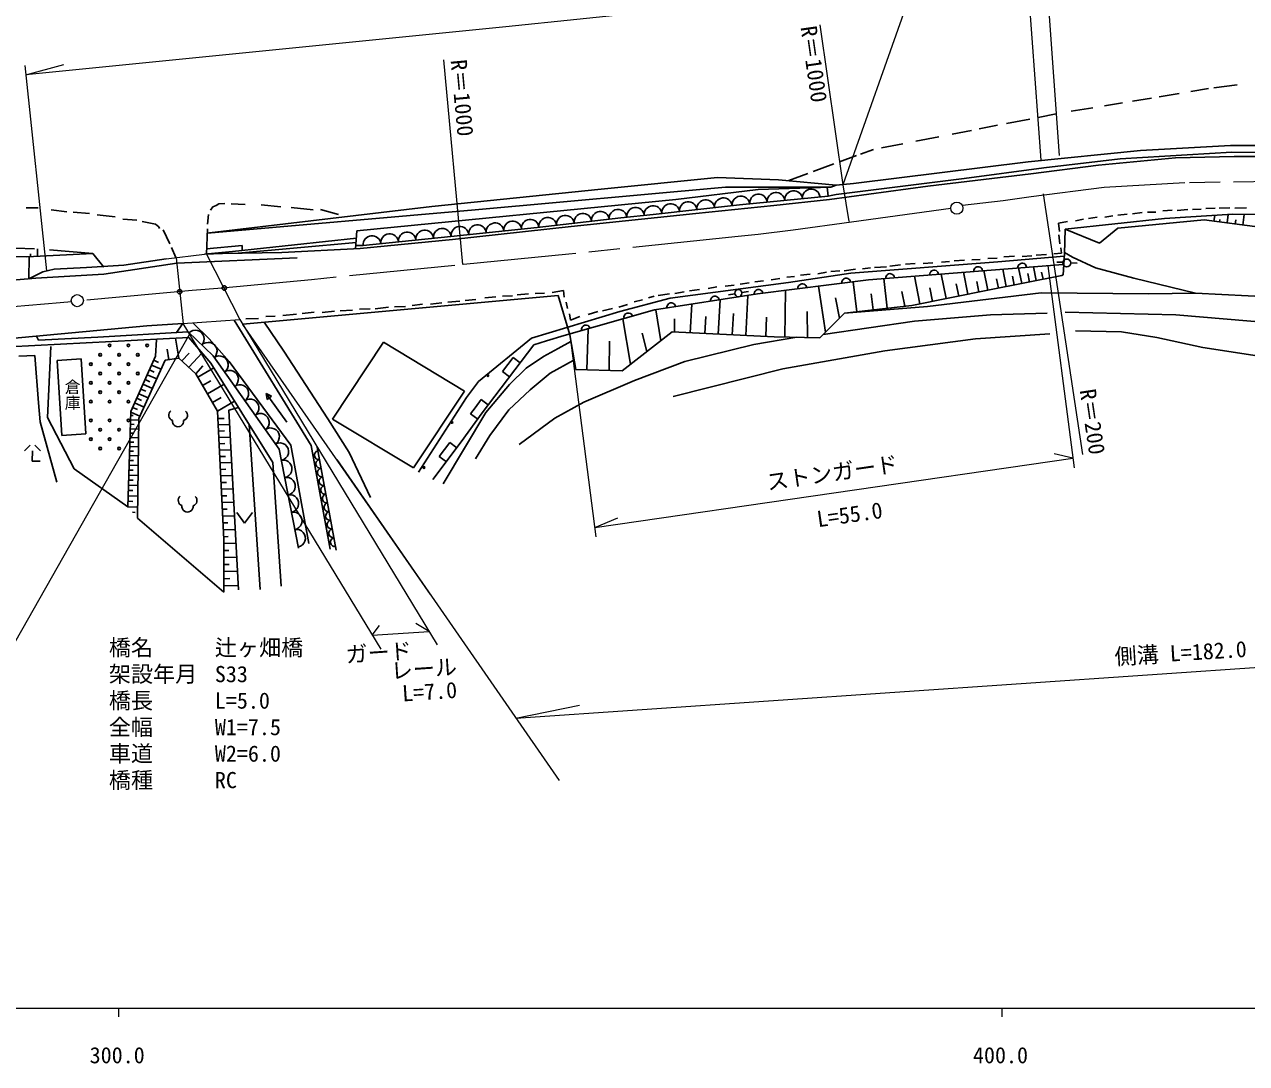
# Model space of a CAD drawing. Units: millimetres, scale not verified. Extents: x 40000 to 680000, y 20000 to 380000.
# Drawn here: x 357344 to 495702, y 198715 to 316348 of the extents above; entities that cross this region are included whole.
import ezdxf
from ezdxf.enums import TextEntityAlignment as Align

# ---------------------------------------------------------------- set-up
doc = ezdxf.new("R2010")
doc.units = ezdxf.units.MM
doc.header["$LTSCALE"] = 1000
doc.header["$PDMODE"] = 32
doc.header["$PDSIZE"] = 500
doc.linetypes.add('CHAIN', pattern=[18.5, 12, -1.5, 3.5, -1.5])
for name, color, linetype, lineweight in [('M-BGD', 7, 'Continuous', 25), ('M-BMK', 2, 'CHAIN', 13), ('M-BMK-SRVR', 3, 'Continuous', 13), ('M-STR-HTXT', 7, 'Continuous', 13), ('M-STR-STR1', 1, 'Continuous', 13), ('M-STR-STRC', 7, 'Continuous', 13), ('M-TTL-BAND', 7, 'Continuous', 13)]:
    doc.layers.add(name, color=color, linetype=linetype, lineweight=lineweight)
doc.layers.add('M-OTRS', color=6, linetype='Continuous')
doc.styles.add('@ＭＳ ゴシック', font='')
doc.styles.add('ＭＳ ゴシック', font='')
doc.styles.get('@ＭＳ ゴシック').set_extended_font_data('@MS Gothic')
doc.styles.get('ＭＳ ゴシック').set_extended_font_data('MS Gothic')

msp = doc.modelspace()

# ---------------------------------------------------------------- linework, layer by layer
at = {"layer": 'M-BGD'}
for p, q in [((491406, 309086), (489384, 308753)), ((494647, 309494), (491998, 309184)), ((481666, 307481), (479627, 307145)), ((484933, 308019), (482779, 307664)), ((488069, 308536), (485796, 308162)), ((474166, 306215), (472106, 305817)), ((478287, 306924), (475832, 306519)), ((467512, 304927), (465449, 304528)), ((471183, 305638), (468513, 305121)), ((460880, 303643), (458259, 303136)), ((464581, 304360), (462360, 303930)), ((453450, 302204), (451987, 301667)), ((456790, 302851), (454357, 302380)), ((483705, 302068), (470974, 300791)), ((494046, 301899), (481393, 301125)), ((493881, 302649), (483705, 302068)), ((505605, 302649), (493881, 302649)), ((502384, 301822), (494046, 301899)), ((448975, 300561), (446623, 299698)), ((451525, 301498), (449621, 300798)), ((470974, 300791), (451202, 298354)), ((471293, 299442), (478935, 300429)), ((481393, 301125), (472764, 300119)), ((478935, 300429), (487661, 301241)), ((487661, 301241), (494316, 301396)), ((494316, 301396), (502520, 301377)), ((435801, 299011), (422645, 297696)), ((442728, 298741), (435801, 299011)), ((446045, 299486), (443882, 298692)), ((463729, 298920), (455893, 297933)), ((459627, 298030), (471293, 299442)), ((472764, 300119), (463729, 298920)), ((422645, 297696), (403453, 295722)), ((408367, 295374), (436730, 297928)), ((431081, 296530), (440406, 297652)), ((436730, 297928), (448648, 297928)), ((440406, 297652), (448648, 297928)), ((449228, 298160), (442728, 298741)), ((448230, 297914), (448319, 296907)), ((448483, 296540), (459627, 298030)), ((448648, 297928), (449228, 298160)), ((451202, 298354), (449228, 298160)), ((455893, 297933), (449257, 297082)), ((394979, 292970), (431081, 296530)), ((442181, 295859), (448483, 296540)), ((448319, 296907), (448657, 296966)), ((449257, 297082), (448657, 296966)), ((357522, 295603), (358895, 295603)), ((360385, 295371), (362126, 295139)), ((362861, 295100), (364699, 294946)), ((365589, 294791), (367621, 294578)), ((378059, 292722), (408367, 295374)), ((378084, 293731), (378181, 294814)), ((403453, 295722), (378302, 292743)), ((378413, 295337), (378684, 295685)), ((378684, 295685), (379052, 295859)), ((379052, 295859), (379361, 296033)), ((379361, 296033), (380038, 296072)), ((380735, 296053), (382321, 295975)), ((384140, 295917), (386365, 295685)), ((387545, 295608), (390021, 295375)), ((390853, 295395), (392904, 294834)), ((419235, 293460), (433339, 294930)), ((433339, 294930), (442181, 295859)), ((481120, 294776), (482204, 294863)), ((482774, 294921), (483867, 295047)), ((484477, 295105), (485435, 295115)), ((486218, 295231), (487263, 295337)), ((494147, 294852), (486408, 294388)), ((487843, 295270), (489052, 295415)), ((489565, 295415), (490571, 295434)), ((491074, 295511), (492167, 295531)), ((492014, 294066), (492101, 294729)), ((492612, 295531), (493802, 295589)), ((493490, 293872), (493615, 294820)), ((505175, 294813), (494147, 294852)), ((494373, 295550), (495698, 295599)), ((495281, 293637), (495441, 294847)), ((368491, 294288), (370078, 294191)), ((370658, 294056), (372187, 293746)), ((372187, 293746), (372554, 293436)), ((372554, 293436), (372632, 293262)), ((405809, 291990), (419235, 293460)), ((474426, 293857), (475413, 294051)), ((474523, 292909), (474426, 293857)), ((486408, 294388), (475168, 293169)), ((476351, 294128), (477231, 294293)), ((477812, 294380), (478808, 294515)), ((479640, 294534), (480578, 294670)), ((481146, 293285), (490897, 294213)), ((490897, 294213), (497223, 293381)), ((492645, 293983), (492684, 294279)), ((494421, 293750), (494486, 294245)), ((373038, 293088), (373812, 291521)), ((377942, 290354), (378084, 293228)), ((394920, 292151), (380890, 290635)), ((394833, 290957), (394979, 292970)), ((395361, 290984), (405809, 291990)), ((474581, 291497), (474465, 292542)), ((475168, 293169), (475075, 290386)), ((475168, 293169), (479056, 291602)), ((479056, 291602), (481146, 293285)), ((356333, 291022), (358484, 290962)), ((358826, 290096), (358836, 290952)), ((365069, 290436), (360193, 290823)), ((373986, 291095), (374487, 289954)), ((377971, 290945), (381992, 291313)), ((380890, 290635), (378123, 290365)), ((381547, 290461), (394884, 291654)), ((381992, 291313), (381976, 290753)), ((386500, 290539), (395361, 290984)), ((474736, 290472), (474658, 291071)), ((348895, 290204), (357601, 290030)), ((357601, 290030), (365069, 290436)), ((357830, 287567), (357888, 290045)), ((358013, 290052), (358026, 290379)), ((365069, 290436), (366346, 288888)), ((374587, 289338), (366345, 288061)), ((368585, 289088), (373402, 289823)), ((388208, 289918), (374587, 289338)), ((377717, 290345), (379767, 290423)), ((379767, 290423), (386500, 290539)), ((467531, 289473), (450902, 288196)), ((474930, 289180), (452912, 287451)), ((457072, 289195), (458175, 289291)), ((459103, 289291), (460167, 289349)), ((461154, 289446), (462083, 289504)), ((462586, 289582), (463785, 289678)), ((464598, 289698), (465546, 289756)), ((466397, 289833), (467461, 289891)), ((475058, 290109), (467531, 289473)), ((468216, 290046), (469415, 290104)), ((470305, 290085), (471408, 290162)), ((471872, 290220), (473052, 290297)), ((473865, 290394), (474736, 290472)), ((474906, 289421), (474220, 289421)), ((474933, 287985), (475075, 290386)), ((475982, 290016), (475079, 290519)), ((475799, 289354), (476508, 289328)), ((478613, 288778), (475982, 290016)), ((357830, 287567), (359434, 288352)), ((366345, 288061), (358645, 287635)), ((359434, 288352), (360711, 288643)), ((360711, 288643), (364387, 288836)), ((364387, 288836), (368585, 289088)), ((443645, 287724), (444516, 287802)), ((450902, 288196), (443860, 287132)), ((445212, 287956), (446296, 288092)), ((447166, 288131), (448153, 288305)), ((448656, 288382), (449662, 288459)), ((450146, 288440), (451442, 288634)), ((452216, 288692), (453125, 288808)), ((453570, 288827), (454924, 288904)), ((455311, 288982), (456511, 289117)), ((458728, 284721), (458104, 287858)), ((461697, 285315), (461144, 288097)), ((464155, 285807), (463660, 288295)), ((466415, 286258), (465973, 288476)), ((466603, 286296), (474794, 287916)), ((468487, 286669), (468094, 288643)), ((469400, 286849), (469202, 287845)), ((470245, 287016), (469893, 288784)), ((471121, 287190), (470931, 288141)), ((471894, 287343), (471581, 288917)), ((472659, 287494), (472497, 288309)), ((474794, 287916), (474933, 287985)), ((482947, 287617), (478613, 288778)), ((358645, 287635), (334152, 285585)), ((443860, 287132), (430433, 285352)), ((434745, 286467), (435732, 286641)), ((436680, 286738), (437686, 286815)), ((438363, 286931), (439408, 287105)), ((440046, 287202), (441014, 287318)), ((452912, 287451), (440340, 285833)), ((441884, 287434), (442871, 287589)), ((448022, 281524), (447239, 286721)), ((451562, 283818), (451170, 287227)), ((455028, 284217), (454640, 287586)), ((460133, 285002), (459832, 286513)), ((463119, 285599), (462843, 286986)), ((465411, 286058), (465178, 287231)), ((467603, 286494), (467396, 287532)), ((489927, 285926), (482947, 287617)), ((417779, 285671), (382052, 282409)), ((405269, 284900), (406643, 285035)), ((407242, 285112), (408461, 285228)), ((410725, 285528), (409448, 285412)), ((412611, 285635), (411470, 285596)), ((414410, 285838), (413143, 285722)), ((415175, 285906), (416219, 285944)), ((417071, 286002), (418367, 286215)), ((419082, 281194), (417779, 285671)), ((418367, 286215), (418444, 285461)), ((430433, 285352), (424745, 283863)), ((426387, 284938), (427316, 285190)), ((427993, 285383), (428651, 285596)), ((440340, 285833), (428692, 284030)), ((429096, 285654), (430354, 285848)), ((430973, 285906), (432017, 286060)), ((432637, 286177), (433778, 286331)), ((435896, 281291), (436091, 285175)), ((437773, 285857), (437051, 285722)), ((438561, 285996), (439312, 286120)), ((439028, 281134), (439255, 285665)), ((443419, 280952), (443514, 286241)), ((449619, 283108), (449151, 285391)), ((453429, 284033), (453219, 285860)), ((457013, 284446), (456678, 286128)), ((457810, 284538), (466603, 286296)), ((472434, 285972), (459568, 284399)), ((484651, 285833), (472434, 285972)), ((489927, 285926), (484651, 285833)), ((499831, 285417), (489927, 285926)), ((388785, 283623), (390159, 283777)), ((391049, 283739), (392461, 283874)), ((393080, 283971), (393100, 283971)), ((394493, 283990), (393090, 283923)), ((395286, 284106), (396466, 284164)), ((397046, 284145), (398575, 284358)), ((399233, 284397), (400471, 284416)), ((401245, 284513), (402406, 284667)), ((403315, 284687), (404592, 284822)), ((424745, 283863), (414742, 280845)), ((428692, 284030), (418431, 281118)), ((418676, 284919), (418812, 284203)), ((421164, 283526), (422247, 283836)), ((422789, 283932), (423930, 284184)), ((424627, 284358), (425633, 284629)), ((429392, 280545), (428828, 284051)), ((432722, 281451), (432884, 284679)), ((445979, 280907), (445959, 283863)), ((450174, 283658), (447374, 280882)), ((450174, 283658), (457810, 284538)), ((459568, 284399), (450174, 283658)), ((466707, 283462), (473139, 283647)), ((487702, 283457), (475176, 283781)), ((371197, 282217), (375282, 282494)), ((374559, 281458), (375282, 282494)), ((378241, 280764), (376398, 282569)), ((389790, 268688), (381102, 282886)), ((382420, 283023), (383832, 283062)), ((386703, 279378), (384482, 282663)), ((384684, 283274), (385728, 283332)), ((386599, 283410), (388147, 283545)), ((419055, 283584), (419171, 282888)), ((419171, 282888), (420235, 283294)), ((425961, 277881), (425078, 283005)), ((430945, 281540), (430945, 283011)), ((434372, 281368), (434468, 283268)), ((437483, 281212), (437604, 283621)), ((441270, 281021), (441366, 283226)), ((447779, 281263), (458122, 282744)), ((458122, 282744), (466707, 283462)), ((499719, 282440), (487702, 283457)), ((352315, 280476), (371197, 282217)), ((375973, 280925), (355612, 279867)), ((358704, 281065), (358922, 280592)), ((358922, 280592), (365664, 280959)), ((365664, 280959), (375867, 281532)), ((378694, 278835), (375867, 281532)), ((378444, 278004), (375973, 280925)), ((418431, 281118), (416444, 280518)), ((419769, 277295), (419082, 281194)), ((421009, 277257), (421153, 281891)), ((430691, 281553), (424998, 277133)), ((427807, 279314), (427269, 281404)), ((442214, 280974), (430691, 281553)), ((439912, 280130), (444794, 280928)), ((447374, 280882), (442214, 280974)), ((465007, 280776), (473443, 281331)), ((476355, 281654), (481531, 281562)), ((481531, 281562), (485529, 280915)), ((485529, 280915), (490752, 279759)), ((360331, 279900), (359938, 271840)), ((372294, 280686), (372182, 278777)), ((373695, 278396), (373497, 279581)), ((374822, 278580), (374443, 280845)), ((380505, 278210), (378241, 280764)), ((392227, 271674), (397992, 280380)), ((397992, 280380), (407163, 274847)), ((414742, 280845), (408745, 275911)), ((415005, 280061), (409181, 272369)), ((416444, 280518), (415005, 280061)), ((416097, 278755), (417780, 279664)), ((417780, 279664), (419210, 280463)), ((423532, 277178), (423591, 280503)), ((432091, 278186), (439912, 280130)), ((454746, 279390), (465007, 280776)), ((490752, 279759), (499303, 278465)), ((356703, 278799), (358515, 278868)), ((358515, 278868), (358933, 273503)), ((361059, 278310), (363754, 278481)), ((361059, 278310), (361595, 269818)), ((363754, 278481), (364290, 269988)), ((372182, 278777), (369374, 272514)), ((370300, 271756), (373277, 278327)), ((371984, 278334), (372534, 278094)), ((373277, 278327), (374822, 278580)), ((374822, 278580), (376731, 276811)), ((375162, 278265), (375987, 279144)), ((375947, 277538), (377459, 279169)), ((386200, 268271), (378694, 278835)), ((387489, 268730), (380505, 278210)), ((391701, 271695), (386703, 279378)), ((412686, 278654), (411479, 277060)), ((413483, 278051), (412686, 278654)), ((414162, 277440), (416097, 278755)), ((419456, 278307), (416853, 276878)), ((426421, 276034), (432091, 278186)), ((443191, 277356), (454746, 279390)), ((371489, 277231), (372041, 276990)), ((371734, 277778), (372815, 277306)), ((376731, 276811), (377525, 277693)), ((376731, 276811), (379203, 272570)), ((376959, 276421), (378773, 277478)), ((385465, 266743), (378444, 278004)), ((411479, 277060), (412276, 276456)), ((412247, 275602), (414162, 277440)), ((416853, 276878), (414597, 274969)), ((424998, 277133), (419769, 277295)), ((430804, 274213), (443191, 277356)), ((370761, 275607), (371833, 275139)), ((371002, 276146), (371556, 275904)), ((371244, 276684), (372320, 276214)), ((377512, 275471), (378449, 276017)), ((378065, 274522), (379936, 275612)), ((408745, 275911), (407390, 274112)), ((409596, 272429), (412247, 275602)), ((420660, 273604), (426421, 276034)), ((370052, 274026), (370609, 273782)), ((370285, 274547), (371354, 274081)), ((370523, 275077), (371079, 274835)), ((378634, 273546), (379597, 274107)), ((387035, 271307), (384718, 274568)), ((384718, 274568), (384821, 273905)), ((385310, 274253), (384718, 274568)), ((384821, 273905), (385310, 274253)), ((401397, 266141), (407163, 274847)), ((407390, 274112), (401954, 265657)), ((414597, 274969), (412179, 272737)), ((358933, 273503), (359142, 271343)), ((369345, 272580), (369368, 272579)), ((369587, 272991), (370147, 272746)), ((369818, 273504), (370882, 273039)), ((379203, 272570), (381132, 273694)), ((379203, 272570), (379905, 258051)), ((380495, 272697), (381563, 273002)), ((381562, 252336), (380495, 272697)), ((408378, 272965), (407859, 272251)), ((409064, 273871), (408378, 272965)), ((409862, 273267), (409064, 273871)), ((412179, 272737), (410016, 269833)), ((417397, 271765), (420660, 273604)), ((359142, 271343), (361023, 264514)), ((359938, 271840), (362971, 266055)), ((369374, 272514), (369037, 261730)), ((369344, 271579), (370298, 271547)), ((369360, 272079), (369647, 272069)), ((369372, 272471), (370417, 272014)), ((370160, 260438), (370300, 271756)), ((379244, 271720), (379947, 271740)), ((394108, 267900), (391701, 271695)), ((392227, 271674), (401397, 266141)), ((404759, 264361), (409596, 272429)), ((409181, 272369), (406796, 269089)), ((407859, 272251), (408668, 271663)), ((413336, 268780), (417397, 271765)), ((361595, 269818), (364290, 269988)), ((369298, 270080), (369738, 270065)), ((369313, 270580), (370285, 270547)), ((369329, 271079), (369755, 271065)), ((379278, 271019), (380580, 271057)), ((379312, 270310), (379997, 270330)), ((382778, 271054), (384033, 252365)), ((410016, 269833), (408396, 267160)), ((357347, 268091), (357987, 268711)), ((358527, 268702), (359147, 268062)), ((369251, 268574), (370260, 268540)), ((369266, 269077), (369722, 269062)), ((369282, 269580), (370273, 269547)), ((379346, 269601), (380655, 269639)), ((379381, 268882), (380047, 268902)), ((389540, 257586), (387489, 268730)), ((391957, 256964), (389790, 268688)), ((390487, 268495), (392653, 256848)), ((406796, 269089), (403596, 264816)), ((405506, 269034), (404307, 267433)), ((406306, 268434), (405506, 269034)), ((358247, 268076), (358229, 266906)), ((369218, 267533), (370248, 267498)), ((369234, 268053), (369704, 268038)), ((379416, 268164), (380730, 268202)), ((379451, 267436), (380098, 267455)), ((388367, 257050), (386200, 268271)), ((396514, 262810), (394108, 267900)), ((404307, 267433), (405107, 266834)), ((358229, 266906), (359128, 266892)), ((362971, 266055), (369037, 261730)), ((369167, 265898), (369668, 265881)), ((369184, 266455), (370234, 266420)), ((369201, 266994), (369687, 266978)), ((379486, 266709), (380806, 266747)), ((379522, 265972), (380150, 265990)), ((386420, 252758), (385465, 266743)), ((369131, 264763), (369649, 264746)), ((369149, 265340), (370220, 265304)), ((379557, 265235), (380884, 265273)), ((379594, 264488), (380203, 264506)), ((369076, 262992), (370191, 262955)), ((369095, 263589), (369629, 263571)), ((369113, 264186), (370206, 264149)), ((379630, 263742), (380962, 263780)), ((379666, 262986), (380256, 263003)), ((369037, 261756), (370176, 261718)), ((369057, 262374), (369609, 262356)), ((379703, 262229), (381041, 262268)), ((369578, 261120), (369897, 261109)), ((370160, 260438), (379919, 252070)), ((379740, 261464), (380310, 261480)), ((379777, 260698), (381121, 260737)), ((381373, 261085), (382273, 259885)), ((382273, 259885), (383173, 261085)), ((379814, 259922), (380364, 259938)), ((379852, 259146), (381203, 259186)), ((379890, 258361), (380419, 258376)), ((379905, 258051), (379919, 252070)), ((379906, 257574), (381285, 257614)), ((379908, 256788), (380475, 256804)), ((379910, 256001), (381367, 256043)), ((379911, 255204), (380531, 255222)), ((379913, 254408), (381451, 254452)), ((379915, 253601), (380588, 253620)), ((379917, 252794), (381535, 252841))]:
    msp.add_line(p, q, dxfattribs=at)
msp.add_lwpolyline([(448319, 296907), (438295, 295911), (428525, 294837), (424849, 294450), (415388, 293367), (405608, 292361), (395683, 291326), (394859, 291317)], dxfattribs=at)
for centre, radius in [((475350, 289343), 450), ((438167, 285931), 400), ((366989, 280015), 150), ((369110, 280015), 150), ((371232, 280015), 150), ((365928, 278954), 150), ((368050, 278954), 150), ((370171, 278954), 150), ((364868, 277893), 150), ((365928, 276833), 150), ((366989, 277893), 150), ((368050, 276833), 150), ((369110, 277893), 150), ((370171, 276833), 150), ((364868, 275772), 150), ((366989, 275772), 150), ((369110, 275772), 150), ((409827, 276587), 100), ((365928, 274711), 150), ((368050, 274711), 150), ((364868, 273651), 150), ((366989, 273651), 150), ((369110, 273651), 150), ((364868, 271530), 150), ((366989, 271530), 150), ((369110, 271530), 150), ((405733, 271300), 100), ((365928, 270469), 150), ((368050, 270469), 150), ((364868, 269408), 150), ((365928, 268348), 150), ((366989, 269408), 150), ((368050, 268348), 150), ((402573, 266192), 100)]:
    msp.add_circle(centre, radius, dxfattribs=at)
for centre, radius, start, end in [((444427, 296521), 1000, 5.67638, 185.67638), ((446418, 296718), 1000, 5.67638, 185.67638), ((432493, 295273), 1000, 6.27169, 186.27169), ((434481, 295492), 1000, 6.27169, 186.27169), ((436469, 295710), 1000, 6.27169, 186.27169), ((438457, 295927), 1000, 5.67613, 186.17511), ((440447, 296125), 1000, 5.67638, 185.67638), ((442437, 296323), 1000, 5.67638, 185.67638), ((418578, 293732), 1000, 6.53302, 186.53302), ((420565, 293960), 1000, 6.53302, 186.53302), ((422552, 294187), 1000, 6.53302, 186.53302), ((424539, 294415), 1000, 6.17216, 186.53337), ((426527, 294627), 1000, 6.00901, 186.00901), ((428516, 294836), 1000, 6.26952, 186.00901), ((430504, 295055), 1000, 6.27169, 186.27169), ((406645, 292468), 1000, 5.87327, 185.87327), ((408634, 292672), 1000, 5.87327, 185.87327), ((410624, 292877), 1000, 5.87327, 185.87327), ((412613, 293082), 1000, 5.87327, 185.87327), ((414603, 293286), 1000, 6.01124, 185.87418), ((416591, 293505), 1000, 6.53302, 186.53302), ((396698, 291432), 1000, 5.95377, 185.95377), ((398688, 291639), 1000, 5.95377, 185.95377), ((400677, 291847), 1000, 5.95377, 185.95377), ((402666, 292054), 1000, 5.95377, 185.95377), ((404655, 292262), 1000, 5.95038, 185.95378), ((470299, 288816), 500, 4.49001, 184.49001), ((455345, 287642), 500, 4.49001, 184.49001), ((460330, 288033), 500, 4.49001, 184.49001), ((465315, 288425), 500, 4.49001, 184.49001), ((445415, 286486), 500, 7.33233, 187.33233), ((450374, 287124), 500, 7.33233, 187.33233), ((435514, 285086), 500, 8.79741, 188.79741), ((440456, 285848), 500, 7.33023, 188.45836), ((425713, 283185), 500, 15.84308, 195.84308), ((430573, 284321), 500, 8.79741, 188.79741), ((420903, 281820), 500, 15.84308, 195.84308), ((376697, 280740), 1000, 316.35319, 136.35319), ((378146, 279363), 998, 313.48757, 136.59696), ((379412, 277824), 1000, 305.39847, 125.39847), ((380571, 276194), 1000, 305.39847, 125.39847), ((381729, 274563), 1000, 305.39847, 125.39847), ((374320, 272125), 636, 130.50543, 250.22841), ((375167, 272112), 636, 287.94354, 47.66652), ((382888, 272933), 1000, 305.39847, 125.39847), ((374732, 271430), 635, 171.22614, 6.94582), ((384046, 271303), 1000, 305.39847, 125.39847), ((385205, 269672), 1000, 305.39847, 125.39847), ((386265, 267990), 992, 280.32947, 119.01832), ((390656, 267587), 500, 100.53918, 280.53918), ((390838, 266604), 500, 100.53918, 280.53918), ((386633, 266032), 1000, 280.92949, 100.92949), ((391021, 265620), 500, 100.53918, 280.53918), ((387012, 264068), 1000, 280.92949, 100.92949), ((391204, 264637), 500, 100.53918, 280.53918), ((375393, 262470), 636, 130.50543, 250.22841), ((376240, 262457), 636, 287.94354, 47.66652), ((387391, 262104), 1000, 280.92949, 100.92949), ((391387, 263654), 500, 100.53918, 280.53918), ((391570, 262671), 500, 100.53918, 280.53918), ((375805, 261775), 635, 171.22614, 6.94582), ((391753, 261688), 500, 100.53918, 280.53918), ((387770, 260140), 1000, 280.92949, 100.92949), ((391936, 260705), 500, 100.53918, 280.53918), ((392119, 259722), 500, 100.53918, 280.53918), ((388150, 258177), 1000, 280.92949, 100.92949), ((392302, 258739), 500, 100.53918, 280.53918), ((392485, 257755), 500, 100.53918, 280.53918)]:
    msp.add_arc(centre, radius, start, end, dxfattribs=at)
at = {"layer": 'M-BMK'}
for p, q in [((506224, 298700), (488731, 298422)), ((418989, 290324), (406078, 289074)), ((406078, 289074), (389834, 287455)), ((379732, 286493), (376347, 286224)), ((389834, 287455), (379732, 286493)), ((376347, 286224), (364014, 285082)), ((361396, 284840), (334948, 282572)), ((362654, 284956), (361396, 284840))]:
    msp.add_line(p, q, dxfattribs=at)
for points in [[(488731, 298422), (479594, 297888), (471332, 296843)], [(471332, 296843), (468156, 296381), (463530, 295842)], [(462223, 295514), (450979, 293968), (444386, 293044), (440406, 292581)], [(440406, 292581), (438155, 292360), (418989, 290324)]]:
    msp.add_lwpolyline(points, dxfattribs=at)
at = {"layer": 'M-BMK-SRVR'}
for centre in [(462908, 295553), (363328, 285083)]:
    msp.add_circle(centre, 686, dxfattribs=at)
at = {"layer": 'M-OTRS'}
for p in [(379965, 286513), (374914, 286092)]:
    msp.add_point(p, dxfattribs=at)
at = {"layer": 'M-STR-HTXT'}
for p, q in [((472468, 301001), (470710, 324372)), ((472839, 324649), (474505, 301510)), ((455207, 320577), (411844, 316088)), ((411844, 316088), (357486, 310629)), ((447403, 316302), (449995, 298184)), ((357374, 311691), (359824, 288441)), ((357486, 310629), (361817, 311830)), ((404769, 312357), (406949, 289159)), ((449995, 298184), (450669, 294042)), ((477180, 267672), (472700, 297186)), ((473201, 289008), (476167, 266145)), ((375282, 282494), (397675, 245609)), ((381722, 282928), (404081, 246098)), ((403331, 251822), (382055, 282377)), ((376021, 281277), (346928, 230002)), ((419082, 281194), (422048, 258331)), ((392693, 267099), (417884, 230777)), ((421907, 259418), (476026, 267232)), ((476026, 267232), (473904, 267755)), ((421907, 259418), (424535, 260478)), ((396706, 247205), (397559, 248297)), ((403145, 247639), (401659, 248538)), ((396706, 247205), (403145, 247639)), ((412992, 237831), (501694, 243920)), ((412992, 237831), (420198, 239292))]:
    msp.add_line(p, q, dxfattribs=at)
at = {"layer": 'M-STR-STR1'}
for p, q in [((373402, 289823), (377717, 290345)), ((374515, 289942), (375299, 282444)), ((377942, 290354), (381722, 282928)), ((375282, 282494), (381722, 282928))]:
    msp.add_line(p, q, dxfattribs=at)
at = {"layer": 'M-STR-STRC'}
msp.add_line((459227, 324331), (449995, 298184), dxfattribs=at)
at = {"layer": 'M-TTL-BAND'}
for p, q in [((40000, 205000), (579000, 205000)), ((368000, 205000), (368000, 204000)), ((468000, 205000), (468000, 204000))]:
    msp.add_line(p, q, dxfattribs=at)

# ---------------------------------------------------------------- texts
at = {"layer": 'M-BGD', "style": '@ＭＳ ゴシック'}
msp.add_text('倉庫', height=1320, rotation=270, dxfattribs=at).set_placement((362778, 274425), align=Align.MIDDLE_CENTER)
at = {"layer": 'M-STR-HTXT', "style": 'ＭＳ ゴシック'}
for s, rotation, p in [('R＝1000', 278.16, (445279, 311652)), ('R＝1000', 275.209, (405439, 307901)), ('R＝200', 278.478, (476812, 271160)), ('ストンガード', 8.216, (449001, 264143)), ('L=55.0', 8.216, (450978, 259416)), ('側溝 L=182.0', 3.426, (488331, 243749)), ('レール', 3.857, (402659, 241953)), ('L=7.0', 3.857, (403307, 239362))]:
    msp.add_text(s, height=1833, rotation=rotation, dxfattribs=at).set_placement(p, align=Align.BOTTOM_CENTER)
for s, p in [('橋名', (366901, 244340)), ('辻ヶ畑橋', (378901, 244340)), ('架設年月', (366901, 241340)), ('S33', (378901, 241340)), ('橋長', (366901, 238340)), ('L=5.0', (378901, 238340)), ('全幅', (366901, 235340)), ('W1=7.5', (378901, 235340)), ('車道', (366901, 232340)), ('W2=6.0', (378901, 232340)), ('橋種', (366901, 229340)), ('RC', (378901, 229340))]:
    msp.add_text(s, height=1833, dxfattribs=at).set_placement(p, align=Align.BOTTOM_LEFT)
msp.add_text('ガード', height=1833, rotation=3.857, dxfattribs=at).set_placement((393803, 243531), align=Align.BOTTOM_LEFT)
at = {"layer": 'M-TTL-BAND', "style": 'ＭＳ ゴシック'}
for s, p in [('300.0', (367844, 198195)), ('400.0', (467844, 198195))]:
    msp.add_text(s, height=1833, dxfattribs=at).set_placement(p, align=Align.BOTTOM_CENTER)

doc.saveas('drawing.dxf')
